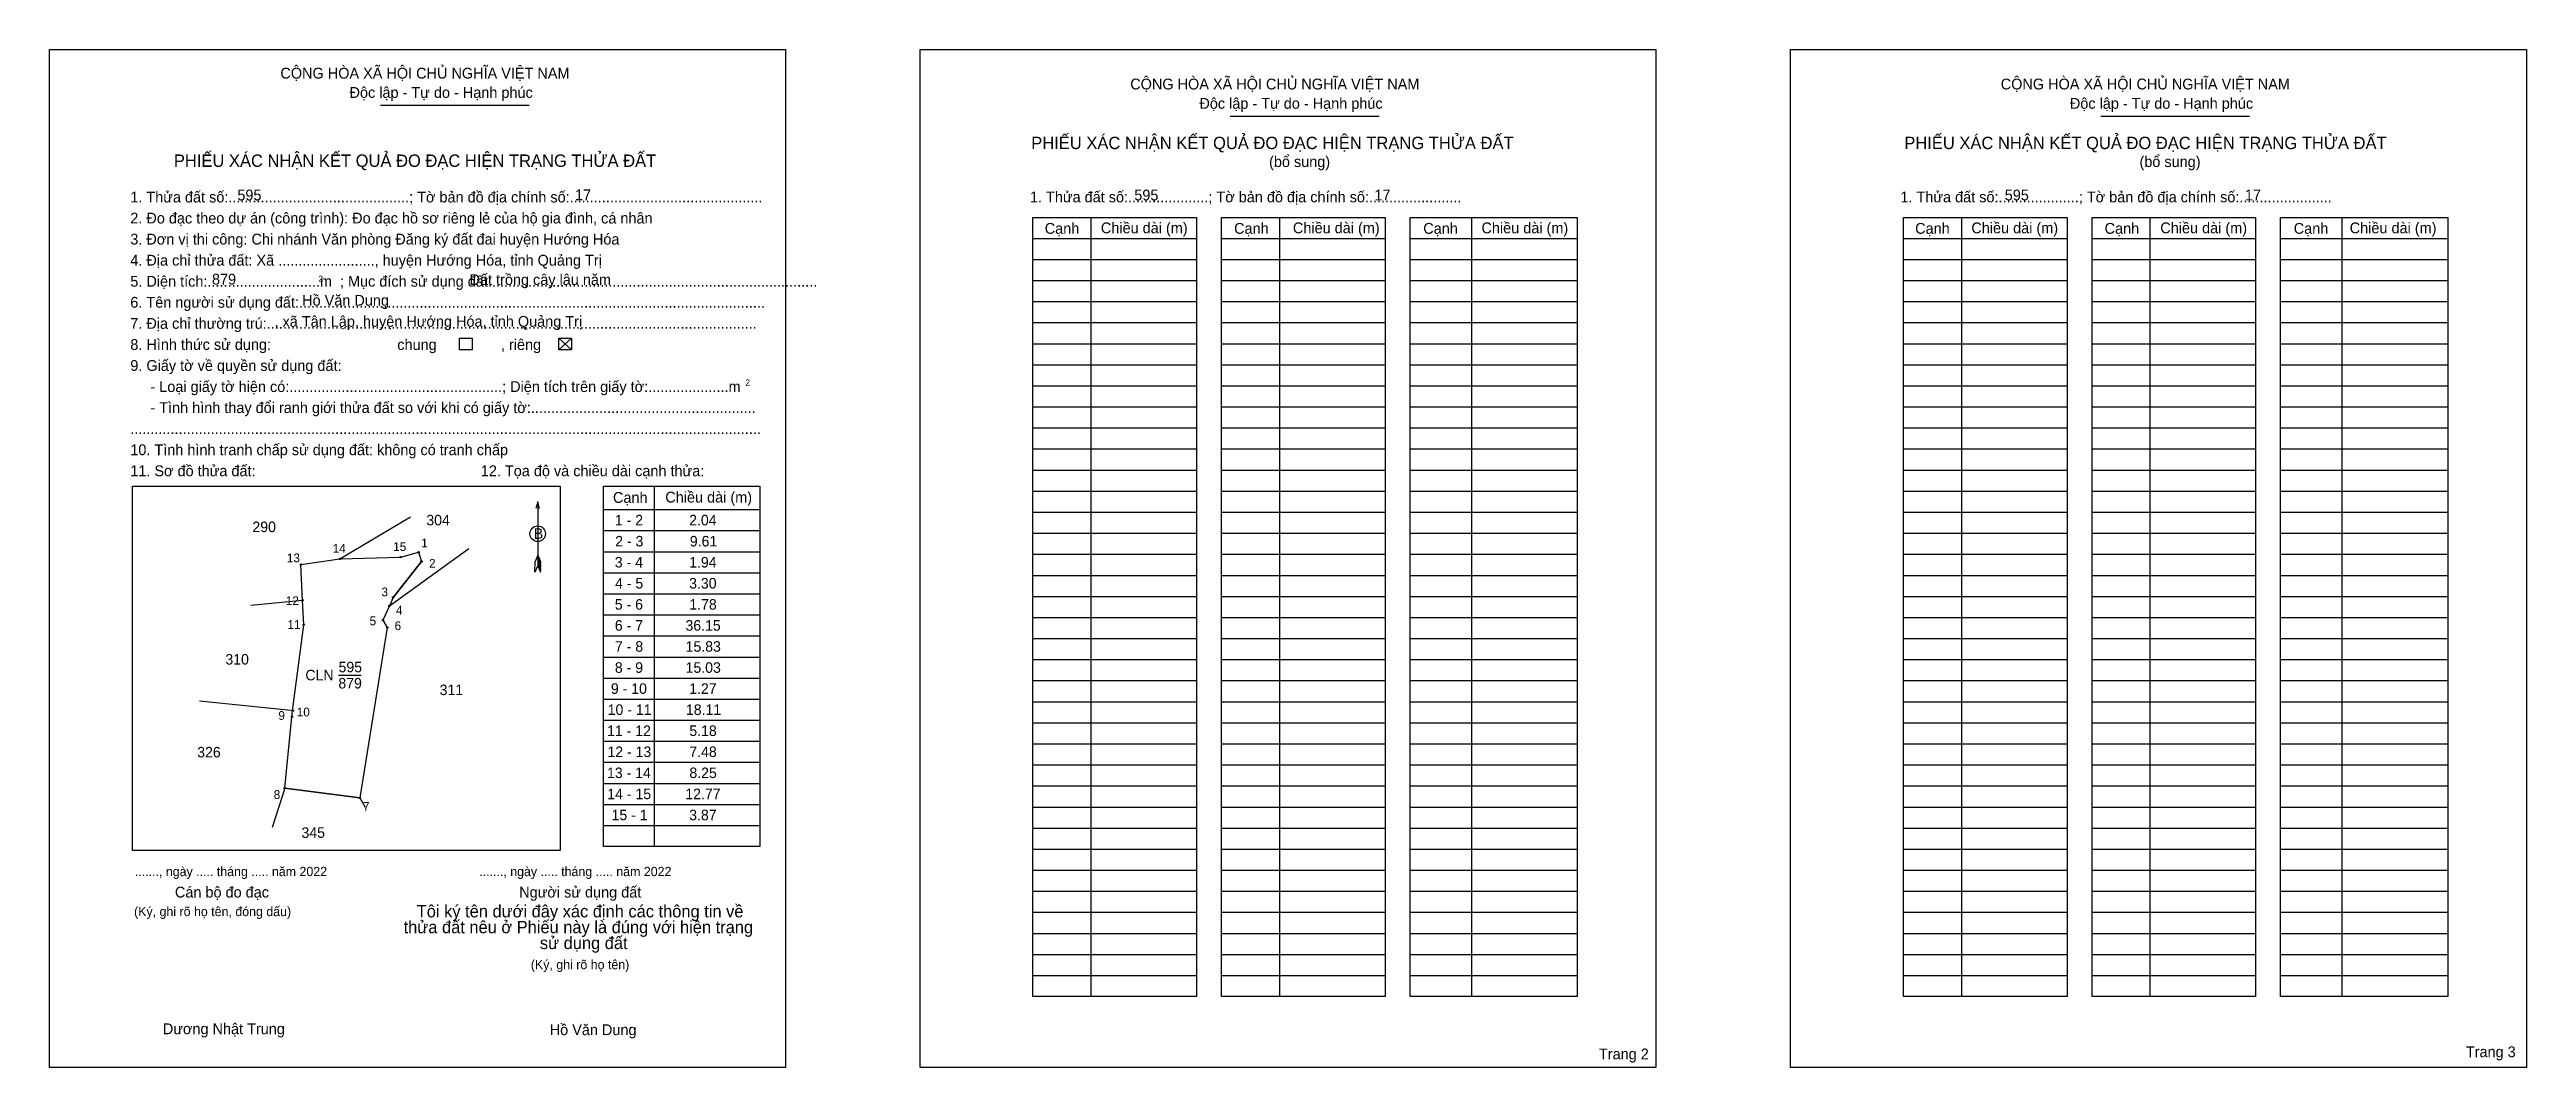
# Model space of a CAD drawing. Extents: x 545201 to 545720, y 1836540 to 1836753.
import ezdxf

# ---------------------------------------------------------------- set-up
doc = ezdxf.new("R2010")
doc.units = 0
for name, color, linetype in [('Level 1', 7, 'Continuous'), ('Level 10', 7, 'Continuous'), ('Level 11', 7, 'Continuous'), ('Level 13', 7, 'Continuous'), ('Level 2', 7, 'Continuous'), ('Level 25', 7, 'Continuous'), ('Level 48', 7, 'Continuous'), ('Level 50', 7, 'Continuous'), ('Level 52', 7, 'Continuous'), ('Level 55', 7, 'Continuous'), ('Level 6', 7, 'Continuous'), ('Level 9', 7, 'Continuous')]:
    doc.layers.add(name, color=color, linetype=linetype)

msp = doc.modelspace()

# ---------------------------------------------------------------- linework, layer by layer
at = {"layer": 'Level 1'}
for p, q in [((545201.36, 1836752.97), (545201.36, 1836752.97)), ((545383.77, 1836752.97), (545383.77, 1836752.97)), ((545270.7, 1836741.3), (545301.89, 1836741.3)), ((545448.78, 1836739.02), (545479.97, 1836739.02)), ((545631.2, 1836739.02), (545662.39, 1836739.02)), ((545419.58, 1836717.81), (545419.58, 1836554.52)), ((545459.09, 1836717.81), (545459.09, 1836554.52)), ((545499.34, 1836717.81), (545499.34, 1836554.52)), ((545602, 1836717.81), (545602, 1836554.52)), ((545641.51, 1836717.81), (545641.51, 1836554.52)), ((545681.75, 1836717.81), (545681.75, 1836554.52)), ((545407.44, 1836713.4), (545441.72, 1836713.4)), ((545446.96, 1836713.4), (545481.23, 1836713.4)), ((545486.47, 1836713.4), (545521.48, 1836713.4)), ((545589.86, 1836713.4), (545624.14, 1836713.4)), ((545629.37, 1836713.4), (545663.65, 1836713.4)), ((545668.88, 1836713.4), (545703.9, 1836713.4)), ((545407.44, 1836708.99), (545441.72, 1836708.99)), ((545446.96, 1836708.99), (545481.23, 1836708.99)), ((545486.47, 1836708.99), (545521.48, 1836708.99)), ((545589.86, 1836708.99), (545624.14, 1836708.99)), ((545629.37, 1836708.99), (545663.65, 1836708.99)), ((545668.88, 1836708.99), (545703.9, 1836708.99)), ((545407.44, 1836704.57), (545441.72, 1836704.57)), ((545446.96, 1836704.57), (545481.23, 1836704.57)), ((545486.47, 1836704.57), (545521.48, 1836704.57)), ((545589.86, 1836704.57), (545624.14, 1836704.57)), ((545629.37, 1836704.57), (545663.65, 1836704.57)), ((545668.88, 1836704.57), (545703.9, 1836704.57)), ((545407.44, 1836700.16), (545441.72, 1836700.16)), ((545446.96, 1836700.16), (545481.23, 1836700.16)), ((545486.47, 1836700.16), (545521.48, 1836700.16)), ((545589.86, 1836700.16), (545624.14, 1836700.16)), ((545629.37, 1836700.16), (545663.65, 1836700.16)), ((545668.88, 1836700.16), (545703.9, 1836700.16)), ((545308.08, 1836692.48), (545310.73, 1836690.01)), ((545308.08, 1836690.01), (545310.73, 1836692.48)), ((545407.44, 1836695.75), (545441.72, 1836695.75)), ((545407.44, 1836691.33), (545441.72, 1836691.33)), ((545446.96, 1836695.75), (545481.23, 1836695.75)), ((545446.96, 1836691.33), (545481.23, 1836691.33)), ((545486.47, 1836695.75), (545521.48, 1836695.75)), ((545486.47, 1836691.33), (545521.48, 1836691.33)), ((545589.86, 1836695.75), (545624.14, 1836695.75)), ((545589.86, 1836691.33), (545624.14, 1836691.33)), ((545629.37, 1836695.75), (545663.65, 1836695.75)), ((545629.37, 1836691.33), (545663.65, 1836691.33)), ((545668.88, 1836695.75), (545703.9, 1836695.75)), ((545668.88, 1836691.33), (545703.9, 1836691.33)), ((545407.44, 1836686.92), (545441.72, 1836686.92)), ((545446.96, 1836686.92), (545481.23, 1836686.92)), ((545486.47, 1836686.92), (545521.48, 1836686.92)), ((545589.86, 1836686.92), (545624.14, 1836686.92)), ((545629.37, 1836686.92), (545663.65, 1836686.92)), ((545668.88, 1836686.92), (545703.9, 1836686.92)), ((545407.44, 1836682.51), (545441.72, 1836682.51)), ((545446.96, 1836682.51), (545481.23, 1836682.51)), ((545486.47, 1836682.51), (545521.48, 1836682.51)), ((545589.86, 1836682.51), (545624.14, 1836682.51)), ((545629.37, 1836682.51), (545663.65, 1836682.51)), ((545668.88, 1836682.51), (545703.9, 1836682.51)), ((545407.44, 1836678.09), (545441.72, 1836678.09)), ((545446.96, 1836678.09), (545481.23, 1836678.09)), ((545486.47, 1836678.09), (545521.48, 1836678.09)), ((545589.86, 1836678.09), (545624.14, 1836678.09)), ((545629.37, 1836678.09), (545663.65, 1836678.09)), ((545668.88, 1836678.09), (545703.9, 1836678.09)), ((545407.44, 1836673.68), (545441.72, 1836673.68)), ((545446.96, 1836673.68), (545481.23, 1836673.68)), ((545486.47, 1836673.68), (545521.48, 1836673.68)), ((545589.86, 1836673.68), (545624.14, 1836673.68)), ((545629.37, 1836673.68), (545663.65, 1836673.68)), ((545668.88, 1836673.68), (545703.9, 1836673.68)), ((545407.44, 1836669.27), (545441.72, 1836669.27)), ((545446.96, 1836669.27), (545481.23, 1836669.27)), ((545486.47, 1836669.27), (545521.48, 1836669.27)), ((545589.86, 1836669.27), (545624.14, 1836669.27)), ((545629.37, 1836669.27), (545663.65, 1836669.27)), ((545668.88, 1836669.27), (545703.9, 1836669.27)), ((545218.72, 1836661.47), (545218.72, 1836661.47)), ((545328.03, 1836661.5), (545328.03, 1836585.95)), ((545407.44, 1836664.85), (545441.72, 1836664.85)), ((545407.44, 1836660.44), (545441.72, 1836660.44)), ((545446.96, 1836664.85), (545481.23, 1836664.85)), ((545446.96, 1836660.44), (545481.23, 1836660.44)), ((545486.47, 1836664.85), (545521.48, 1836664.85)), ((545486.47, 1836660.44), (545521.48, 1836660.44)), ((545589.86, 1836664.85), (545624.14, 1836664.85)), ((545589.86, 1836660.44), (545624.14, 1836660.44)), ((545629.37, 1836664.85), (545663.65, 1836664.85)), ((545629.37, 1836660.44), (545663.65, 1836660.44)), ((545668.88, 1836664.85), (545703.9, 1836664.85)), ((545668.88, 1836660.44), (545703.9, 1836660.44)), ((545303.65, 1836658.17), (545303.65, 1836644.82)), ((545317.44, 1836656.57), (545350.17, 1836656.57)), ((545407.44, 1836656.03), (545441.72, 1836656.03)), ((545446.96, 1836656.03), (545481.23, 1836656.03)), ((545486.47, 1836656.03), (545521.48, 1836656.03)), ((545589.86, 1836656.03), (545624.14, 1836656.03)), ((545629.37, 1836656.03), (545663.65, 1836656.03)), ((545668.88, 1836656.03), (545703.9, 1836656.03)), ((545317.44, 1836652.15), (545350.17, 1836652.15)), ((545407.44, 1836651.61), (545441.72, 1836651.61)), ((545446.96, 1836651.61), (545481.23, 1836651.61)), ((545486.47, 1836651.61), (545521.48, 1836651.61)), ((545589.86, 1836651.61), (545624.14, 1836651.61)), ((545629.37, 1836651.61), (545663.65, 1836651.61)), ((545668.88, 1836651.61), (545703.9, 1836651.61)), ((545303.06, 1836643.46), (545303.09, 1836645.67)), ((545303.65, 1836644.82), (545303.06, 1836643.46)), ((545303.65, 1836647.03), (545303.09, 1836645.67)), ((545303.65, 1836647.03), (545304.22, 1836645.67)), ((545303.65, 1836646.84), (545304.22, 1836645.47)), ((545303.65, 1836646.65), (545304.22, 1836645.28)), ((545303.65, 1836646.46), (545304.22, 1836645.08)), ((545303.65, 1836646.26), (545304.22, 1836644.88)), ((545303.65, 1836646.07), (545304.22, 1836644.68)), ((545303.65, 1836645.88), (545304.22, 1836644.49)), ((545303.65, 1836645.68), (545304.23, 1836644.29)), ((545303.65, 1836645.49), (545304.23, 1836644.09)), ((545303.65, 1836645.3), (545304.23, 1836643.89)), ((545303.65, 1836645.11), (545304.24, 1836643.7)), ((545303.65, 1836644.82), (545304.24, 1836643.46)), ((545304.24, 1836643.46), (545304.22, 1836645.67)), ((545317.44, 1836647.74), (545350.17, 1836647.74)), ((545407.44, 1836647.2), (545441.72, 1836647.2)), ((545446.96, 1836647.2), (545481.23, 1836647.2)), ((545486.47, 1836647.2), (545521.48, 1836647.2)), ((545589.86, 1836647.2), (545624.14, 1836647.2)), ((545629.37, 1836647.2), (545663.65, 1836647.2)), ((545668.88, 1836647.2), (545703.9, 1836647.2)), ((545317.44, 1836643.33), (545350.17, 1836643.33)), ((545407.44, 1836642.78), (545441.72, 1836642.78)), ((545446.96, 1836642.78), (545481.23, 1836642.78)), ((545486.47, 1836642.78), (545521.48, 1836642.78)), ((545589.86, 1836642.78), (545624.14, 1836642.78)), ((545629.37, 1836642.78), (545663.65, 1836642.78)), ((545668.88, 1836642.78), (545703.9, 1836642.78)), ((545317.44, 1836638.91), (545350.17, 1836638.91)), ((545317.44, 1836634.5), (545350.17, 1836634.5)), ((545407.44, 1836638.37), (545441.72, 1836638.37)), ((545446.96, 1836638.37), (545481.23, 1836638.37)), ((545486.47, 1836638.37), (545521.48, 1836638.37)), ((545589.86, 1836638.37), (545624.14, 1836638.37)), ((545629.37, 1836638.37), (545663.65, 1836638.37)), ((545668.88, 1836638.37), (545703.9, 1836638.37)), ((545317.44, 1836630.09), (545350.17, 1836630.09)), ((545407.44, 1836633.96), (545441.72, 1836633.96)), ((545407.44, 1836629.54), (545441.72, 1836629.54)), ((545446.96, 1836633.96), (545481.23, 1836633.96)), ((545446.96, 1836629.54), (545481.23, 1836629.54)), ((545486.47, 1836633.96), (545521.48, 1836633.96)), ((545486.47, 1836629.54), (545521.48, 1836629.54)), ((545589.86, 1836633.96), (545624.14, 1836633.96)), ((545589.86, 1836629.54), (545624.14, 1836629.54)), ((545629.37, 1836633.96), (545663.65, 1836633.96)), ((545629.37, 1836629.54), (545663.65, 1836629.54)), ((545668.88, 1836633.96), (545703.9, 1836633.96)), ((545668.88, 1836629.54), (545703.9, 1836629.54)), ((545317.44, 1836625.67), (545350.17, 1836625.67)), ((545407.44, 1836625.13), (545441.72, 1836625.13)), ((545446.96, 1836625.13), (545481.23, 1836625.13)), ((545486.47, 1836625.13), (545521.48, 1836625.13)), ((545589.86, 1836625.13), (545624.14, 1836625.13)), ((545629.37, 1836625.13), (545663.65, 1836625.13)), ((545668.88, 1836625.13), (545703.9, 1836625.13)), ((545317.44, 1836621.26), (545350.17, 1836621.26)), ((545407.44, 1836620.72), (545441.72, 1836620.72)), ((545446.96, 1836620.72), (545481.23, 1836620.72)), ((545486.47, 1836620.72), (545521.48, 1836620.72)), ((545589.86, 1836620.72), (545624.14, 1836620.72)), ((545629.37, 1836620.72), (545663.65, 1836620.72)), ((545668.88, 1836620.72), (545703.9, 1836620.72)), ((545317.44, 1836616.85), (545350.17, 1836616.85)), ((545407.44, 1836616.3), (545441.72, 1836616.3)), ((545446.96, 1836616.3), (545481.23, 1836616.3)), ((545486.47, 1836616.3), (545521.48, 1836616.3)), ((545589.86, 1836616.3), (545624.14, 1836616.3)), ((545629.37, 1836616.3), (545663.65, 1836616.3)), ((545668.88, 1836616.3), (545703.9, 1836616.3)), ((545317.44, 1836612.43), (545350.17, 1836612.43)), ((545407.44, 1836611.89), (545441.72, 1836611.89)), ((545446.96, 1836611.89), (545481.23, 1836611.89)), ((545486.47, 1836611.89), (545521.48, 1836611.89)), ((545589.86, 1836611.89), (545624.14, 1836611.89)), ((545629.37, 1836611.89), (545663.65, 1836611.89)), ((545668.88, 1836611.89), (545703.9, 1836611.89)), ((545317.44, 1836608.02), (545350.17, 1836608.02)), ((545317.44, 1836603.61), (545350.17, 1836603.61)), ((545407.44, 1836607.48), (545441.72, 1836607.48)), ((545407.44, 1836603.06), (545441.72, 1836603.06)), ((545446.96, 1836607.48), (545481.23, 1836607.48)), ((545446.96, 1836603.06), (545481.23, 1836603.06)), ((545486.47, 1836607.48), (545521.48, 1836607.48)), ((545486.47, 1836603.06), (545521.48, 1836603.06)), ((545589.86, 1836607.48), (545624.14, 1836607.48)), ((545589.86, 1836603.06), (545624.14, 1836603.06)), ((545629.37, 1836607.48), (545663.65, 1836607.48)), ((545629.37, 1836603.06), (545663.65, 1836603.06)), ((545668.88, 1836607.48), (545703.9, 1836607.48)), ((545668.88, 1836603.06), (545703.9, 1836603.06)), ((545317.44, 1836599.19), (545350.17, 1836599.19)), ((545407.44, 1836598.65), (545441.72, 1836598.65)), ((545446.96, 1836598.65), (545481.23, 1836598.65)), ((545486.47, 1836598.65), (545521.48, 1836598.65)), ((545589.86, 1836598.65), (545624.14, 1836598.65)), ((545629.37, 1836598.65), (545663.65, 1836598.65)), ((545668.88, 1836598.65), (545703.9, 1836598.65)), ((545317.44, 1836594.78), (545350.17, 1836594.78)), ((545407.44, 1836594.24), (545441.72, 1836594.24)), ((545446.96, 1836594.24), (545481.23, 1836594.24)), ((545486.47, 1836594.24), (545521.48, 1836594.24)), ((545589.86, 1836594.24), (545624.14, 1836594.24)), ((545629.37, 1836594.24), (545663.65, 1836594.24)), ((545668.88, 1836594.24), (545703.9, 1836594.24)), ((545317.44, 1836590.37), (545350.17, 1836590.37)), ((545407.44, 1836589.82), (545441.72, 1836589.82)), ((545446.96, 1836589.82), (545481.23, 1836589.82)), ((545486.47, 1836589.82), (545521.48, 1836589.82)), ((545589.86, 1836589.82), (545624.14, 1836589.82)), ((545629.37, 1836589.82), (545663.65, 1836589.82)), ((545668.88, 1836589.82), (545703.9, 1836589.82)), ((545308.37, 1836585.11), (545308.37, 1836585.11)), ((545407.44, 1836585.41), (545441.72, 1836585.41)), ((545446.96, 1836585.41), (545481.23, 1836585.41)), ((545486.47, 1836585.41), (545521.48, 1836585.41)), ((545589.86, 1836585.41), (545624.14, 1836585.41)), ((545629.37, 1836585.41), (545663.65, 1836585.41)), ((545668.88, 1836585.41), (545703.9, 1836585.41)), ((545407.44, 1836581), (545441.72, 1836581)), ((545446.96, 1836581), (545481.23, 1836581)), ((545486.47, 1836581), (545521.48, 1836581)), ((545589.86, 1836581), (545624.14, 1836581)), ((545629.37, 1836581), (545663.65, 1836581)), ((545668.88, 1836581), (545703.9, 1836581)), ((545407.44, 1836576.58), (545441.72, 1836576.58)), ((545407.44, 1836572.17), (545441.72, 1836572.17)), ((545446.96, 1836576.58), (545481.23, 1836576.58)), ((545446.96, 1836572.17), (545481.23, 1836572.17)), ((545486.47, 1836576.58), (545521.48, 1836576.58)), ((545486.47, 1836572.17), (545521.48, 1836572.17)), ((545589.86, 1836576.58), (545624.14, 1836576.58)), ((545589.86, 1836572.17), (545624.14, 1836572.17)), ((545629.37, 1836576.58), (545663.65, 1836576.58)), ((545629.37, 1836572.17), (545663.65, 1836572.17)), ((545668.88, 1836576.58), (545703.9, 1836576.58)), ((545668.88, 1836572.17), (545703.9, 1836572.17)), ((545407.44, 1836567.76), (545441.72, 1836567.76)), ((545446.96, 1836567.76), (545481.23, 1836567.76)), ((545486.47, 1836567.76), (545521.48, 1836567.76)), ((545589.86, 1836567.76), (545624.14, 1836567.76)), ((545629.37, 1836567.76), (545663.65, 1836567.76)), ((545668.88, 1836567.76), (545703.9, 1836567.76)), ((545407.44, 1836563.34), (545441.72, 1836563.34)), ((545446.96, 1836563.34), (545481.23, 1836563.34)), ((545486.47, 1836563.34), (545521.48, 1836563.34)), ((545589.86, 1836563.34), (545624.14, 1836563.34)), ((545629.37, 1836563.34), (545663.65, 1836563.34)), ((545668.88, 1836563.34), (545703.9, 1836563.34)), ((545407.44, 1836558.93), (545441.72, 1836558.93)), ((545446.96, 1836558.93), (545481.23, 1836558.93)), ((545486.47, 1836558.93), (545521.48, 1836558.93)), ((545589.86, 1836558.93), (545624.14, 1836558.93)), ((545629.37, 1836558.93), (545663.65, 1836558.93)), ((545668.88, 1836558.93), (545703.9, 1836558.93)), ((545355.59, 1836539.66), (545355.59, 1836539.66)), ((545537.99, 1836539.66), (545537.99, 1836539.66))]:
    msp.add_line(p, q, dxfattribs=at)
for points in [[(545407.44, 1836717.81), (545441.72, 1836717.81), (545441.72, 1836554.52), (545407.44, 1836554.52)], [(545446.96, 1836717.81), (545481.23, 1836717.81), (545481.23, 1836554.52), (545446.96, 1836554.52)], [(545486.47, 1836717.81), (545521.48, 1836717.81), (545521.48, 1836554.52), (545486.47, 1836554.52)], [(545589.86, 1836717.81), (545624.14, 1836717.81), (545624.14, 1836554.52), (545589.86, 1836554.52)], [(545629.37, 1836717.81), (545663.65, 1836717.81), (545663.65, 1836554.52), (545629.37, 1836554.52)], [(545668.88, 1836717.81), (545703.9, 1836717.81), (545703.9, 1836554.52), (545668.88, 1836554.52)], [(545218.72, 1836661.47), (545308.37, 1836661.47), (545308.37, 1836585.11), (545218.72, 1836585.11)], [(545317.44, 1836661.5), (545350.17, 1836661.5), (545350.17, 1836585.95), (545317.44, 1836585.95)]]:
    msp.add_lwpolyline(points, close=True, dxfattribs=at)
msp.add_lwpolyline([(545304.03, 1836656.76), (545303.65, 1836658.17), (545303.27, 1836656.76)], dxfattribs=at)
msp.add_circle((545303.65, 1836651.5), 1.63, dxfattribs=at)
at = {"layer": 'Level 10'}
msp.add_lwpolyline([(545250.66, 1836598.21), (545252.13, 1836613.17), (545252.29, 1836614.42), (545254.61, 1836632.39), (545254.38, 1836637.57), (545254.04, 1836645.04), (545262.2, 1836646.24), (545274.96, 1836646.62), (545278.7, 1836647.63), (545279.33, 1836645.69), (545273.36, 1836638.16), (545272.57, 1836636.38), (545271.22, 1836633.37), (545272.12, 1836631.83), (545266.35, 1836596.14)], close=True, dxfattribs=at)
at = {"layer": 'Level 11'}
for centre in [(545254.04, 1836645.04), (545262.2, 1836646.24), (545274.96, 1836646.62), (545278.7, 1836647.63), (545279.33, 1836645.69), (545254.38, 1836637.57), (545272.57, 1836636.38), (545273.36, 1836638.16), (545254.61, 1836632.39), (545271.22, 1836633.37), (545272.12, 1836631.83), (545252.29, 1836614.42), (545252.13, 1836613.17), (545250.66, 1836598.21), (545250.66, 1836598.21), (545266.35, 1836596.14)]:
    msp.add_circle(centre, 0.147, dxfattribs=at)
at = {"layer": 'Level 2'}
for points in [[(545201.35, 1836752.97), (545355.58, 1836752.97), (545355.58, 1836539.66), (545201.35, 1836539.66)], [(545383.77, 1836752.97), (545537.99, 1836752.97), (545537.99, 1836539.66), (545383.77, 1836539.66)], [(545566.18, 1836752.97), (545720.41, 1836752.97), (545720.41, 1836539.66), (545566.18, 1836539.66)]]:
    msp.add_lwpolyline(points, close=True, dxfattribs=at)
at = {"layer": 'Level 25'}
for p, q in [((545273.36, 1836638.16), (545279.33, 1836645.69)), ((545250.66, 1836598.21), (545266.35, 1836596.14))]:
    msp.add_line(p, q, dxfattribs=at)
at = {"layer": 'Level 50'}
for points in [[(545287.24, 1836692.48), (545289.89, 1836692.48), (545289.89, 1836690.01), (545287.24, 1836690.01)], [(545308.08, 1836692.48), (545310.73, 1836692.48), (545310.73, 1836690.01), (545308.08, 1836690.01)]]:
    msp.add_lwpolyline(points, close=True, dxfattribs=at)
at = {"layer": 'Level 9'}
for p, q in [((545262.2, 1836646.24), (545276.99, 1836655.06)), ((545272.57, 1836636.38), (545289.24, 1836648.4)), ((545243.55, 1836636.54), (545254.38, 1836637.57)), ((545261.88, 1836621.88), (545266.64, 1836621.88)), ((545252.63, 1836614.39), (545232.75, 1836616.44)), ((545250.66, 1836598.21), (545248.04, 1836589.91)), ((545266.35, 1836596.14), (545267.5, 1836594.22))]:
    msp.add_line(p, q, dxfattribs=at)

# ---------------------------------------------------------------- texts
at = {"layer": 'Level 1'}
for s, height, p in [('CỘNG HÒA XÃ HỘI CHỦ NGHĨA VIỆT NAM', 2.2654, (545249.73, 1836746.89)), ('Độc lập - Tự do - Hạnh phúc', 2.2654, (545264.22, 1836742.85)), ('CỘNG HÒA XÃ HỘI CHỦ NGHĨA VIỆT NAM', 2.2654, (545427.82, 1836744.61)), ('CỘNG HÒA XÃ HỘI CHỦ NGHĨA VIỆT NAM', 2.2654, (545610.24, 1836744.61)), ('Độc lập - Tự do - Hạnh phúc', 2.2654, (545442.31, 1836740.56)), ('Độc lập - Tự do - Hạnh phúc', 2.2654, (545624.73, 1836740.56)), ('PHIẾU XÁC NHẬN KẾT QUẢ ĐO ĐẠC HIỆN TRẠNG THỬA ĐẤT', 2.5893, (545407.08, 1836732.11)), ('PHIẾU XÁC NHẬN KẾT QUẢ ĐO ĐẠC HIỆN TRẠNG THỬA ĐẤT', 2.5893, (545590.03, 1836732.11)), ('PHIẾU XÁC NHẬN KẾT QUẢ ĐO ĐẠC HIỆN TRẠNG THỬA ĐẤT', 2.5893, (545227.41, 1836728.39)), ('(bổ sung)', 2.265, (545456.91, 1836728.35)), ('(bổ sung)', 2.265, (545639.32, 1836728.35)), ('1. Thửa đất số:.............................................; Tờ bản đồ địa chính số:................................................', 2.26543, (545218.28, 1836720.93)), ('1. Thửa đất số:....................; Tờ bản đồ địa chính số:.......................', 2.2654, (545406.81, 1836720.95)), ('1. Thửa đất số:....................; Tờ bản đồ địa chính số:.......................', 2.2654, (545589.22, 1836720.95)), ('2. Đo đạc theo dự án (công trình): Đo đạc hồ sơ riêng lẻ của hộ gia đình, cá nhân', 2.2654, (545218.28, 1836716.52)), ('3. Đơn vị thi công: Chi nhánh Văn phòng Đăng ký đất đai huyện Hướng Hóa', 2.2654, (545218.28, 1836712.11)), ('Cạnh', 2.265, (545409.9, 1836714.36)), ('Chiều dài (m)', 2.2654, (545421.67, 1836714.47)), ('Cạnh', 2.265, (545449.59, 1836714.36)), ('Chiều dài (m)', 2.2654, (545461.91, 1836714.47)), ('Cạnh', 2.265, (545489.23, 1836714.36)), ('Chiều dài (m)', 2.2654, (545501.42, 1836714.47)), ('Cạnh', 2.265, (545592.31, 1836714.36)), ('Chiều dài (m)', 2.2654, (545604.08, 1836714.47)), ('Cạnh', 2.265, (545632.01, 1836714.36)), ('Chiều dài (m)', 2.2654, (545643.68, 1836714.47)), ('Cạnh', 2.265, (545671.64, 1836714.36)), ('Chiều dài (m)', 2.2654, (545683.37, 1836714.47)), ('4. Địa chỉ thửa đất: Xã ........................, huyện Hướng Hóa, tỉnh Quảng Trị', 2.2654, (545218.28, 1836707.69)), ('5. Diện tích:............................m  ; Mục đích sử dụng đất:.................................................................................', 2.26543, (545218.28, 1836703.28)), ('2', 1.29, (545257.71, 1836704.31)), ('6. Tên người sử dụng đất:....................................................................................................................', 2.26543, (545218.28, 1836698.87)), ('7. Địa chỉ thường trú:..........................................................................................................................', 2.26543, (545218.28, 1836694.45)), ('chung                , riêng', 2.2654, (545274.23, 1836690.02)), ('9. Giấy tờ về quyền sử dụng đất:', 2.2654, (545218.28, 1836685.63)), ('     - Loại giấy tờ hiện có:.....................................................; Diện tích trên giấy tờ:....................m', 2.26543, (545218.28, 1836681.21)), ('2', 1.29, (545347.18, 1836682.54)), ('     - Tình hình thay đổi ranh giới thửa đất so với khi có giấy tờ:........................................................', 2.26543, (545218.28, 1836676.8)), ('.............................................................................................................................................................', 2.26543, (545218.28, 1836672.38)), ('10. Tình hình tranh chấp sử dụng đất: không có tranh chấp', 2.2654, (545218.28, 1836667.97)), ('11. Sơ đồ thửa đất:', 2.2654, (545218.28, 1836663.56)), ('12. Tọa độ và chiều dài cạnh thửa:', 2.2654, (545291.73, 1836663.56)), ('Cạnh', 2.265, (545319.43, 1836657.97)), ('Chiều dài (m)', 2.2654, (545330.39, 1836658.04)), ('B', 2.21, (545302.83, 1836650.43)), ('......., ngày ..... tháng ..... năm 2022', 1.9419, (545219.24, 1836579.75)), ('Cán bộ đo đạc', 2.2654, (545227.63, 1836575.27)), ('......., ngày ..... tháng ..... năm 2022', 1.9419, (545291.4, 1836579.75)), ('Người sử dụng đất', 2.2654, (545299.78, 1836575.27)), ('(Ký, ghi rõ họ tên, đóng dấu)', 1.9419, (545219.07, 1836571.37)), ('Tôi ký tên dưới đây xác định các thông tin về', 2.5744, (545278.3, 1836571.11)), ('thửa đất nêu ở Phiếu này là đúng với hiện trạng', 2.5744, (545275.55, 1836567.79)), ('sử dụng đất', 2.5744, (545304.11, 1836564.47)), ('(Ký, ghi rõ họ tên)', 1.9419, (545302.21, 1836560.25)), ('Dương Nhật Trung', 2.2654, (545225.1, 1836546.63)), ('Trang 2', 2.265, (545526.05, 1836541.36)), ('Trang 3', 2.265, (545707.71, 1836541.81))]:
    msp.add_text(s, height=height, dxfattribs=at).set_placement(p)
at = {"layer": 'Level 13'}
for s, p in [('595', (545261.92, 1836622.47)), ('CLN', (545254.97, 1836620.78)), ('879', (545261.88, 1836619.08))]:
    msp.add_text(s, height=2.207, dxfattribs=at).set_placement(p)
at = {"layer": 'Level 48'}
msp.add_text('8. Hình thức sử dụng:', height=2.2655, dxfattribs=at).set_placement((545218.28, 1836690.04))
at = {"layer": 'Level 52'}
for s, p in [('304', (545280.32, 1836653.26)), ('1 - 2', (545319.82, 1836653.26)), ('2.04', (545335.39, 1836653.26)), ('290', (545243.87, 1836651.85)), ('2 - 3', (545319.89, 1836648.84)), ('9.61', (545335.53, 1836648.84)), ('3 - 4', (545319.81, 1836644.43)), ('1.94', (545335.39, 1836644.43)), ('4 - 5', (545319.86, 1836640.02)), ('3.30', (545335.39, 1836640.02)), ('5 - 6', (545319.81, 1836635.6)), ('1.78', (545335.43, 1836635.6)), ('6 - 7', (545319.82, 1836631.19)), ('7 - 8', (545319.84, 1836626.78)), ('36.15', (545334.62, 1836631.19)), ('15.83', (545334.65, 1836626.78)), ('310', (545238.21, 1836624.09)), ('8 - 9', (545319.82, 1836622.36)), ('15.03', (545334.65, 1836622.36)), ('311', (545283.1, 1836617.69)), ('9 - 10', (545318.99, 1836617.95)), ('1.27', (545335.4, 1836617.95)), ('10 - 11', (545318.32, 1836613.54)), ('18.11', (545334.72, 1836613.54)), ('11 - 12', (545318.19, 1836609.12)), ('5.18', (545335.43, 1836609.12)), ('326', (545232.3, 1836604.63)), ('12 - 13', (545318.26, 1836604.71)), ('7.48', (545335.43, 1836604.71)), ('13 - 14', (545318.18, 1836600.3)), ('14 - 15', (545318.23, 1836595.88)), ('12.77', (545334.59, 1836595.88)), ('8.25', (545335.44, 1836600.3)), ('15 - 1', (545319.13, 1836591.47)), ('3.87', (545335.4, 1836591.47)), ('345', (545254.15, 1836587.77))]:
    msp.add_text(s, height=2.207, dxfattribs=at).set_placement(p)
at = {"layer": 'Level 55'}
for s, p in [('13', (545253.99, 1836645.04)), ('14', (545262.15, 1836646.24)), ('15', (545274.91, 1836646.62)), ('1', (545278.68, 1836647.63)), ('2', (545279.31, 1836645.69)), ('12', (545254.32, 1836637.57)), ('4', (545272.54, 1836636.38)), ('3', (545273.34, 1836638.16)), ('11', (545254.56, 1836632.39)), ('5', (545271.2, 1836633.37)), ('6', (545272.09, 1836631.83)), ('10', (545252.24, 1836614.42)), ('9', (545252.11, 1836613.17)), ('8', (545250.64, 1836598.21)), ('7', (545266.33, 1836596.14))]:
    msp.add_text(s, height=0.0736, dxfattribs=at).set_placement(p)
at = {"layer": 'Level 6'}
for s, height, p in [('595', 2.266, (545240.71, 1836721.35)), ('17', 2.266, (545311.46, 1836721.39)), ('595', 2.266, (545428.67, 1836721.35)), ('17', 2.266, (545478.99, 1836721.37)), ('595', 2.266, (545611.08, 1836721.35)), ('17', 2.266, (545661.4, 1836721.37)), ('879', 2.266, (545235.39, 1836703.72)), ('Hồ Văn Dung', 2.2655, (545254.29, 1836699.29)), ('Đất trồng cây lâu năm', 2.2655, (545289.37, 1836703.63)), (', xã Tân Lập, huyện Hướng Hóa, tỉnh Quảng Trị', 2.2655, (545248.5, 1836694.87)), ('Hồ Văn Dung', 2.2655, (545306.17, 1836546.43))]:
    msp.add_text(s, height=height, dxfattribs=at).set_placement(p)
at = {"layer": 'Level 9'}
for s, height, p in [('1', 1.84, (545279.24, 1836648.65)), ('13', 1.839, (545251.09, 1836645.52)), ('14', 1.839, (545260.69, 1836647.52)), ('15', 1.839, (545273.37, 1836647.88)), ('2', 1.84, (545280.88, 1836644.38)), ('3', 1.84, (545270.91, 1836638.39)), ('12', 1.839, (545250.87, 1836636.55)), ('4', 1.84, (545273.95, 1836634.57)), ('11', 1.839, (545251.21, 1836631.56)), ('5', 1.84, (545268.43, 1836632.33)), ('6', 1.84, (545273.66, 1836631.31)), ('9', 1.84, (545249.32, 1836612.5)), ('10', 1.839, (545253.17, 1836613.22)), ('8', 1.84, (545248.33, 1836595.92)), ('7', 1.84, (545267.05, 1836593.45))]:
    msp.add_text(s, height=height, dxfattribs=at).set_placement(p)

doc.saveas('drawing.dxf')
